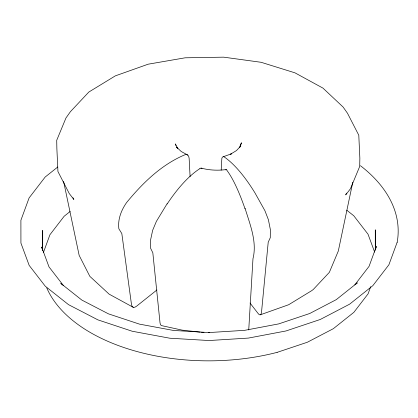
<?xml version="1.0" encoding="UTF-8"?>
<svg xmlns="http://www.w3.org/2000/svg" width="418" height="418" viewBox="0 0 418 418"><rect width="100%" height="100%" fill="white"/><g stroke="black" fill="none" stroke-linecap="round" stroke-linejoin="round"><path stroke-width="0.63" d="M221.195 170.1L221.848 158.38A10.074 3.354 75.5 0 1 224.45 157.09A166.05 55.26 75.5 0 1 254.954 192.886L264.918 210.719L268.393 219.696L270.341 229.513L270.279 237.706L268.215 242.205L261.516 312.22A8.37 2.785 75.5 0 1 257.937 313.27L250.006 303.003M248.736 329.943L252.974 258.726C257.269 241.776 249.933 224.351 245.073 208.326M352.782 182.232L338.314 251.025L329.368 272.317L313.239 289.522L311.614 290.719L288.686 304.717L260.273 314.822M375.301 250.016L375.301 229.853L375.317 250.027L376.357 246.463L369.063 266.339L354.767 284.919L357.301 282.876L336.281 299.633L309.701 313.505L278.712 323.893L244.687 330.33L209.084 332.556L173.501 330.45L139.45 324.122L108.445 313.85L81.839 300.072L60.793 283.388L63.322 285.416L49 266.888L41.664 247.033L42.699 250.601L42.688 230.417L42.688 250.581M240.7 145.067L241.426 142.789L239.399 147.669L240.825 145.945L236.478 150.564L230.229 154.383L231.609 153.767L223.369 156.698M43.347 252.691L49.935 234.733L64.142 216.268L70.151 211.482M370.709 286.67L368.075 293.854L353.874 312.319L333.339 328.684L307.366 342.237L277.092 352.374M397.1 242.435L388.897 264.777L372.84 285.656L349.62 304.168L320.245 319.488L286.011 330.957L248.423 338.078L209.104 340.534L169.776 338.214L132.161 331.228L97.911 319.875L68.526 304.649L45.275 286.22L29.176 265.393L20.926 243.077L20.9 220.255L29.103 197.918L45.17 177.033L57.794 166.975M346.454 193.1L345.707 194.903L350.441 188.769L359.705 166.442L359.856 158.182L358.79 135.228L347.468 113.221L343.105 107.045L322.952 88.109L294.988 72.847L261.114 62.292L223.64 57.161L185.122 57.809L148.176 64.189L115.326 75.872L88.82 92.054L70.454 111.637L65.976 117.96L56.717 140.312L56.869 148.589L57.935 171.521L69.236 193.503L73.855 199.48L72.972 197.761M167.101 203.733L156.384 221.388L152.654 230.297L150.553 240.094L150.616 248.282L152.831 252.822L160.037 322.952L160.502 324.739L161.374 325.57L182.164 330.136L200.154 332.127M156.933 289.961L136.655 306.128L134.868 307.235L133.295 307.334L109.103 294.131L89.844 276.35L79.159 255.388L63.599 181.422M225.741 169.943L226.269 169.567L226.917 170.058M199.903 168.464L201.068 168.083C209.266 170.278 217.872 170.696 226.269 169.567M208.462 332.592L209.737 332.603M201.439 332.268L204.01 332.556M190.096 176.657L189.14 158.412L188.711 156.436L187.807 155.099L186.532 154.524L184.96 154.759C161.327 164.687 142.642 183.053 126.591 202.568C121.257 210.197 117.662 219.345 118.858 228.777L121.826 233.578L131.492 304.56L132.114 306.399L133.295 307.334M201.068 168.083L202.035 168.548M187.807 155.099L181.208 151.494L176.459 147.026L177.849 148.714L175.372 143.902L175.926 145.589M346.757 210.212L353.78 215.772L368.018 234.19L374.638 252.127M226.937 170.408A166.092 32.912 81.8 0 1 245.042 208.859M167.132 204.015A166.589 59.366 -74.2 0 1 199.877 168.637M277.087 352.369A167.038 96.438 0 0 1 84.765 329.128A166.698 96.244 0 0 1 46.774 287.939M360.42 165.695A188.67 108.926 0 0 1 397.152 242.44"/></g></svg>
